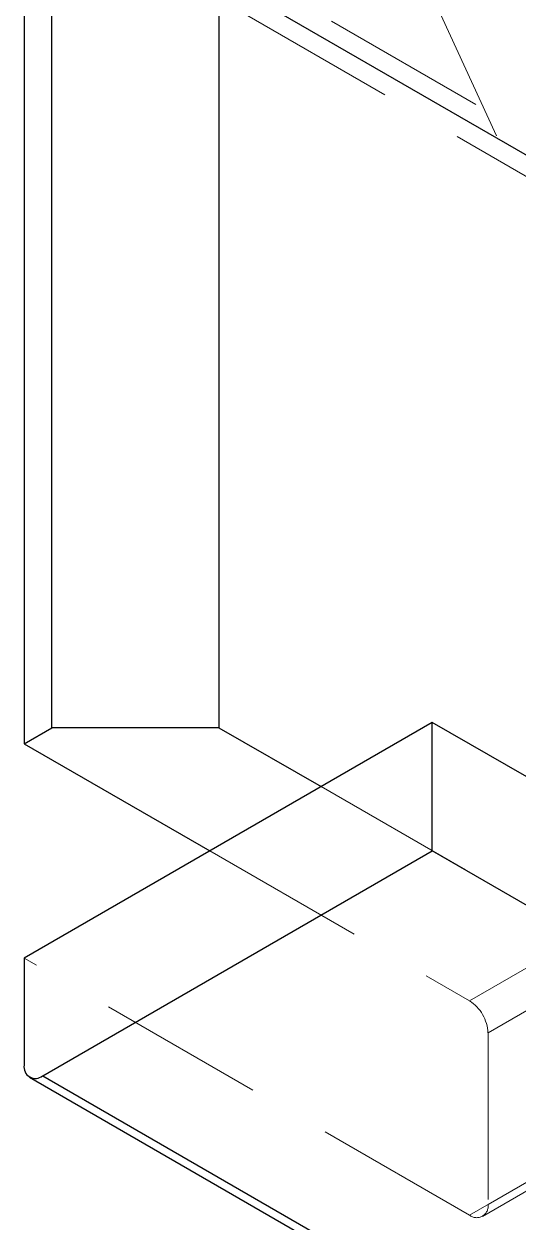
# Model space of a CAD drawing. Header units: millimetres. Extents: x 0 to 841, y 0 to 2287.
# Drawn here: x 599.08 to 602.84, y 261.34 to 270.47 of the extents above; entities that cross this region are included whole.
import ezdxf

# ---------------------------------------------------------------- set-up
doc = ezdxf.new("R2010")
doc.units = ezdxf.units.MM
doc.linetypes.add('HIDDEN', pattern=[1.905, 1.27, -0.635])

msp = doc.modelspace()

# ---------------------------------------------------------------- linework, layer by layer
at = {"color": 7, "linetype": 'HIDDEN', "lineweight": 18}
for p, q in [((609.1208, 266.0432), (599.2213, 271.7581)), ((599.0799, 271.5131), (608.8379, 265.8799)), ((602.1489, 270.7689), (602.8642, 269.2128)), ((601.3428, 264.6541), (603.3225, 263.5113)), ((600.4943, 264.1643), (602.474, 263.0214)), ((602.474, 263.0214), (603.3225, 263.5113)), ((602.474, 261.3884), (599.0799, 263.3477)), ((603.4639, 263.2663), (602.6154, 262.7765)), ((602.6154, 262.7765), (602.6154, 261.47)), ((608.8379, 256.898), (599.0799, 262.5312)), ((602.6154, 261.47), (603.4639, 261.9599)), ((603.3225, 261.8782), (602.474, 261.3884)), ((602.574, 261.3785), (603.4225, 261.8683))]:
    msp.add_line(p, q, dxfattribs=at)
at = {"color": 7, "linetype": 'Continuous', "lineweight": 25}
for p, q in [((599.0799, 271.5131), (599.0799, 264.9808)), ((599.292, 265.1033), (599.292, 271.554)), ((606.6318, 267.3167), (600.5648, 270.8191)), ((600.5648, 270.8191), (600.5648, 265.1033)), ((602.1911, 265.1438), (599.0799, 263.3477)), ((599.0799, 264.9808), (599.292, 265.1033)), ((600.5648, 265.1033), (599.292, 265.1033)), ((600.5648, 265.1033), (601.3428, 264.6541)), ((602.1911, 264.164), (602.1911, 265.1438)), ((607.2823, 262.2048), (602.1911, 265.1438)), ((599.0799, 264.9808), (600.4943, 264.1643)), ((599.2213, 262.4495), (602.1911, 264.164)), ((607.2823, 261.2249), (602.1911, 264.164)), ((599.0799, 263.3477), (599.0799, 262.5312)), ((599.2213, 262.4495), (609.1208, 256.7347)), ((599.1213, 262.4396), (608.9783, 256.7493))]:
    msp.add_line(p, q, dxfattribs=at)
at = {"color": 7, "linetype": 'HIDDEN', "lineweight": 18}
for centre, radius, start, end in [((602.3083, 262.7625), 0.3074, 2.60548, 57.39452), ((602.5292, 261.456), 0.0873, 230.79671, 9.21404)]:
    msp.add_arc(centre, radius, start, end, dxfattribs=at)
at = {"color": 7, "linetype": 'Continuous', "lineweight": 25}
msp.add_arc((599.1661, 262.5172), 0.0873, 170.78597, 309.2033, dxfattribs=at)

doc.saveas('drawing.dxf')
